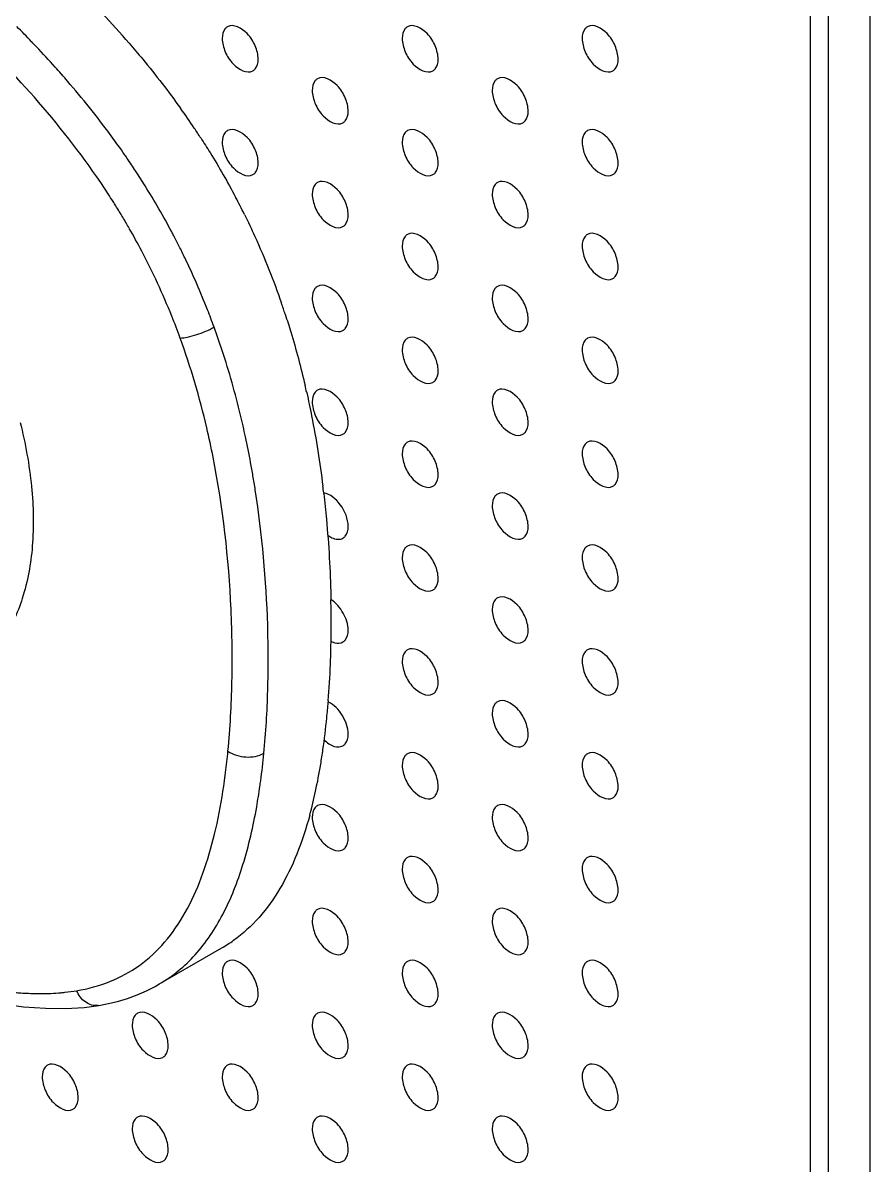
# Model space of a CAD drawing. Header units: millimetres. Extents: x 0 to 1189, y 0 to 841.
# Drawn here: x 318.02 to 351.3, y 295.23 to 340.13 of the extents above; entities that cross this region are included whole.
import ezdxf

# ---------------------------------------------------------------- set-up
doc = ezdxf.new("R2010")
doc.units = ezdxf.units.MM
doc.header["$LTSCALE"] = 65.395
doc.layers.get('0').update_dxf_attribs({"linetype": 'CONTINUOUS'})
doc.layers.add('AXIS', color=7, linetype='CONTINUOUS')
doc.layers.add('SURFACES', color=7, linetype='CONTINUOUS')

msp = doc.modelspace()

# ---------------------------------------------------------------- linework, layer by layer
at = {"color": 7, "linetype": 'Continuous'}
for p, q in [((348.964, 193.136), (348.964, 468.297)), ((329.832, 321.651), (329.833, 321.635)), ((329.834, 321.65), (329.836, 321.634)), ((330.115, 317.596), (330.116, 317.459)), ((330.117, 317.595), (330.12, 317.457)), ((330.016, 313.484), (330.012, 313.432)), ((330.016, 313.484), (330.012, 313.432)), ((323.357, 302.337), (325.832, 303.766)), ((319.695, 301.385), (320.429, 301.431)), ((320.429, 301.431), (321.001, 301.508)), ((321.001, 301.508), (321.001, 301.508))]:
    msp.add_line(p, q, dxfattribs=at)
at = {"color": 9, "linetype": 'Continuous'}
for p, q in [((318.367, 339.381), (318.356, 339.392)), ((318.368, 339.384), (318.358, 339.394)), ((319.556, 338.082), (319.522, 338.122)), ((319.558, 338.086), (319.523, 338.125)), ((323.358, 302.337), (323.376, 302.349))]:
    msp.add_line(p, q, dxfattribs=at)
at = {"color": 7, "linetype": 'Continuous'}
for points in [[(312.862, 302.709), (314.012, 302.333), (315.106, 302.019), (316.144, 301.768), (317.122, 301.581), (318.04, 301.457), (318.899, 301.392), (319.695, 301.385)], [(321.001, 301.508), (321.319, 301.569), (321.728, 301.667), (322.123, 301.785), (322.503, 301.923), (322.867, 302.081), (323.214, 302.256), (323.358, 302.337)]]:
    msp.add_lwpolyline(points, dxfattribs=at)
for centre, radius, start, end in [((291.655, 312.857), 40.416, 40.9329, 43.1513), ((298.35, 318.302), 31.781, 33.8365, 35.541), ((298.829, 318.625), 31.203, 32.9818, 33.8336), ((300.511, 319.621), 29.248, 26.3457, 27.8425), ((298.849, 318.991), 31.025, 18.1894, 19.054), ((295.13, 317.968), 34.884, 12.6335, 13.1309), ((287.89, 316.743), 42.23, 6.6733, 7.0418), ((285.415, 316.532), 44.714, 359.9064, 1.1857), ((287.017, 316.525), 43.112, 358.8652, 359.9114), ((289.652, 316.473), 40.477, 357.7927, 358.8657), ((293.131, 316.334), 36.995, 355.581, 357.7994), ((297.457, 316.017), 32.657, 354.365, 355.4595), ((300.534, 315.709), 29.565, 351.9362, 354.3741), ((304.528, 315.161), 25.534, 350.5872, 351.8974), ((307.612, 314.645), 22.407, 347.8459, 350.5982), ((311.45, 313.834), 18.484, 344.8128, 347.7998), ((322.959, 308.743), 5.746, 299.9993, 305.5036)]:
    msp.add_arc(centre, radius, start, end, dxfattribs=at)
at = {"color": 9, "linetype": 'Continuous'}
for centre, radius, start, end in [((286.484, 308.859), 44.139, 43.7712, 44.8502), ((287.686, 310.016), 42.472, 43.3934, 43.7466), ((289.155, 311.392), 40.459, 41.8648, 43.406), ((290.278, 312.402), 38.948, 41.3339, 41.8614), ((290.787, 312.85), 38.27, 41.0205, 41.255), ((295.878, 316.868), 31.782, 34.3638, 35.0857), ((296.156, 317.057), 31.445, 33.2763, 34.3646), ((296.915, 317.532), 29.156, 32.2926, 33.0014), ((297.155, 317.684), 28.871, 31.9009, 32.2921), ((297.491, 317.892), 28.477, 30.846, 31.9025), ((297.969, 318.178), 27.92, 29.807, 30.8454), ((298.034, 318.216), 27.844, 27.7013, 29.8057), ((297.737, 318.045), 29.58, 27.623, 27.9588), ((297.803, 318.079), 29.507, 26.7237, 27.6233), ((297.976, 318.166), 29.313, 25.7122, 26.724), ((296.57, 317.629), 30.818, 18.1899, 20.0087), ((291.129, 316.21), 36.445, 10.5017, 12.1157), ((289.811, 315.963), 37.786, 9.7018, 10.5063), ((288.822, 315.794), 38.789, 8.8657, 9.7016), ((294.368, 314.6), 31.857, 354.2356, 354.4212), ((298.326, 314.247), 29.297, 352.3248, 354.4605), ((300.372, 313.976), 27.233, 351.8505, 352.3138), ((302.893, 313.602), 24.684, 350.0082, 351.8811), ((320.895, 302.129), 0.629, 277.3279, 279.6597)]:
    msp.add_arc(centre, radius, start, end, dxfattribs=at)
for points, knots in [([(321.367, 333.412), (320.593, 334.604), (318.899, 336.834), (316.961, 338.847), (315.97, 339.793)], [0, 0, 0, 0, 0.509246, 1, 1, 1, 1]), ([(321.885, 335.136), (321.71, 335.385), (321.006, 336.358), (320.249, 337.292), (319.661, 337.968)], [0, 0, 0, 0, 0.253695, 1, 1, 1, 1]), ([(323.865, 331.913), (323.538, 332.529), (323.073, 333.335), (322.572, 334.117), (322.445, 334.311)], [0, 0, 0, 0, 0.750671, 1, 1, 1, 1]), ([(324.197, 327.742), (324.091, 328.031), (323.646, 329.195), (323.123, 330.329), (322.687, 331.159)], [0, 0, 0, 0, 0.247239, 1, 1, 1, 1]), ([(325.528, 328.173), (325.445, 328.401), (325.099, 329.318), (324.707, 330.218), (324.387, 330.883)], [0, 0, 0, 0, 0.247075, 1, 1, 1, 1]), ([(324.197, 327.742), (324.291, 327.745), (324.511, 327.78), (324.963, 327.905), (325.313, 328.049), (325.528, 328.173)], [0, 0, 0, 0, 0.200193, 0.471552, 1, 1, 1, 1]), ([(325.49, 323.059), (325.414, 323.447), (325.073, 325.031), (324.616, 326.591), (324.197, 327.742)], [0, 0, 0, 0, 0.243958, 1, 1, 1, 1]), ([(326.762, 323.86), (326.701, 324.144), (326.441, 325.286), (326.123, 326.414), (325.848, 327.249)], [0, 0, 0, 0, 0.248759, 1, 1, 1, 1]), ([(317.907, 324.429), (318.116, 323.6), (318.413, 321.986), (318.466, 319.642), (318.099, 317.563), (317.546, 316.347), (317.203, 315.832)], [0, 0, 0, 0, 0.289689, 0.554182, 0.790349, 1, 1, 1, 1]), ([(326.075, 311.503), (326.163, 312.409), (326.264, 314.267), (326.211, 318.135), (325.881, 321.088), (325.49, 323.059)], [0, 0, 0, 0, 0.235393, 0.480481, 1, 1, 1, 1]), ([(327.486, 311.419), (327.566, 312.238), (327.664, 313.918), (327.656, 317.379), (327.422, 320.015), (327.148, 321.772)], [0, 0, 0, 0, 0.237858, 0.485932, 1, 1, 1, 1]), ([(320.127, 302.086), (320.572, 302.161), (321.443, 302.393), (322.634, 303.04), (323.641, 303.977), (324.445, 305.16), (325.065, 306.535), (325.697, 308.613), (325.951, 310.269), (326.065, 311.4)], [0, 0, 0, 0, 0.113375, 0.224341, 0.337086, 0.455424, 0.58121, 0.714513, 1, 1, 1, 1]), ([(326.075, 311.503), (326.277, 311.361), (326.768, 311.219), (327.277, 311.299), (327.485, 311.419)], [0, 0, 0, 0, 0.506803, 1, 1, 1, 1]), ([(323.376, 302.349), (323.638, 302.501), (324.139, 302.849), (325.042, 303.715), (325.964, 305.107), (326.736, 307.097), (327.067, 308.55), (327.203, 309.319)], [0, 0, 0, 0, 0.110744, 0.222283, 0.456208, 0.714349, 1, 1, 1, 1]), ([(317.667, 302.02), (317.734, 302.014), (317.999, 301.993), (318.265, 301.979), (318.463, 301.975)], [0, 0, 0, 0, 0.252421, 1, 1, 1, 1]), ([(318.463, 301.975), (318.552, 301.973), (318.902, 301.969), (319.251, 301.984), (319.511, 302.007)], [0, 0, 0, 0, 0.253495, 1, 1, 1, 1]), ([(319.511, 302.007), (319.563, 302.012), (319.769, 302.032), (319.974, 302.06), (320.127, 302.086)], [0, 0, 0, 0, 0.25197, 1, 1, 1, 1]), ([(320.976, 301.505), (320.891, 301.494), (320.71, 301.508), (320.377, 301.672), (320.2, 301.913), (320.127, 302.086)], [0, 0, 0, 0, 0.232936, 0.48422, 1, 1, 1, 1])]:
    msp.add_open_spline(points, degree=3, knots=knots, dxfattribs=at)
at = {"color": 7, "linetype": 'Continuous'}
for points, knots in [([(322.188, 339.336), (322.369, 339.127), (323.072, 338.297), (323.739, 337.436), (324.21, 336.776)], [0, 0, 0, 0, 0.254601, 1, 1, 1, 1]), ([(325.004, 335.611), (325.128, 335.42), (325.61, 334.659), (326.058, 333.876), (326.373, 333.281)], [0, 0, 0, 0, 0.253075, 1, 1, 1, 1]), ([(326.721, 332.601), (326.862, 332.316), (327.401, 331.179), (327.867, 330.008), (328.174, 329.12)], [0, 0, 0, 0, 0.252828, 1, 1, 1, 1]), ([(328.323, 328.676), (328.399, 328.446), (328.689, 327.527), (328.938, 326.595), (329.102, 325.892)], [0, 0, 0, 0, 0.251191, 1, 1, 1, 1]), ([(329.169, 325.597), (329.237, 325.292), (329.493, 324.074), (329.687, 322.844), (329.801, 321.92)], [0, 0, 0, 0, 0.2514, 1, 1, 1, 1]), ([(329.836, 321.634), (329.875, 321.295), (330.015, 319.953), (330.093, 318.603), (330.117, 317.595)], [0, 0, 0, 0, 0.25276, 1, 1, 1, 1]), ([(329.289, 308.991), (329.146, 308.469), (328.823, 307.476), (328.169, 306.11), (327.344, 304.948), (326.661, 304.325), (326.296, 304.065)], [0, 0, 0, 0, 0.276397, 0.53226, 0.771076, 1, 1, 1, 1])]:
    msp.add_open_spline(points, degree=3, knots=knots, dxfattribs=at)
at = {"layer": 'AXIS', "color": 7, "linetype": 'Continuous'}
for points, knots in [([(326.054, 339.979), (326.022, 339.96), (325.887, 339.847), (325.848, 339.656), (325.848, 339.522)], [0, 0, 0, 0, 0.220867, 1, 1, 1, 1]), ([(327.262, 338.706), (327.262, 338.884), (327.156, 339.259), (326.843, 339.785), (326.29, 340.116), (326.054, 339.979)], [0, 0, 0, 0, 0.277753, 0.577543, 1, 1, 1, 1]), ([(333.126, 339.979), (333.093, 339.96), (332.958, 339.847), (332.919, 339.656), (332.919, 339.522)], [0, 0, 0, 0, 0.220867, 1, 1, 1, 1]), ([(334.333, 338.706), (334.333, 338.884), (334.227, 339.259), (333.914, 339.786), (333.361, 340.116), (333.126, 339.979)], [0, 0, 0, 0, 0.277753, 0.577543, 1, 1, 1, 1]), ([(340.197, 339.98), (340.164, 339.96), (340.029, 339.847), (339.99, 339.656), (339.99, 339.522)], [0, 0, 0, 0, 0.220867, 1, 1, 1, 1]), ([(341.404, 338.706), (341.404, 338.884), (341.298, 339.259), (340.986, 339.786), (340.432, 340.116), (340.197, 339.98)], [0, 0, 0, 0, 0.277753, 0.577543, 1, 1, 1, 1]), ([(325.848, 339.522), (325.848, 339.343), (325.954, 338.969), (326.267, 338.442), (326.821, 338.112), (327.056, 338.248)], [0, 0, 0, 0, 0.277753, 0.577543, 1, 1, 1, 1]), ([(332.919, 339.522), (332.919, 339.343), (333.025, 338.969), (333.338, 338.442), (333.892, 338.112), (334.127, 338.248)], [0, 0, 0, 0, 0.277753, 0.577543, 1, 1, 1, 1]), ([(339.99, 339.522), (339.99, 339.343), (340.096, 338.969), (340.409, 338.442), (340.963, 338.112), (341.198, 338.248)], [0, 0, 0, 0, 0.277753, 0.577543, 1, 1, 1, 1]), ([(327.056, 338.248), (327.089, 338.267), (327.223, 338.381), (327.262, 338.571), (327.262, 338.706)], [0, 0, 0, 0, 0.220867, 1, 1, 1, 1]), ([(334.127, 338.248), (334.16, 338.267), (334.294, 338.381), (334.333, 338.572), (334.333, 338.706)], [0, 0, 0, 0, 0.220867, 1, 1, 1, 1]), ([(341.198, 338.248), (341.231, 338.267), (341.365, 338.381), (341.404, 338.572), (341.404, 338.706)], [0, 0, 0, 0, 0.220867, 1, 1, 1, 1]), ([(329.59, 337.938), (329.557, 337.919), (329.423, 337.806), (329.384, 337.615), (329.384, 337.481)], [0, 0, 0, 0, 0.220867, 1, 1, 1, 1]), ([(330.798, 336.664), (330.798, 336.843), (330.692, 337.218), (330.379, 337.744), (329.825, 338.075), (329.59, 337.938)], [0, 0, 0, 0, 0.277753, 0.577543, 1, 1, 1, 1]), ([(336.661, 337.938), (336.628, 337.919), (336.494, 337.806), (336.455, 337.615), (336.455, 337.481)], [0, 0, 0, 0, 0.220867, 1, 1, 1, 1]), ([(337.869, 336.664), (337.869, 336.843), (337.763, 337.218), (337.45, 337.744), (336.896, 338.075), (336.661, 337.938)], [0, 0, 0, 0, 0.277753, 0.577543, 1, 1, 1, 1]), ([(329.384, 337.481), (329.384, 337.302), (329.49, 336.927), (329.802, 336.401), (330.356, 336.07), (330.591, 336.207)], [0, 0, 0, 0, 0.277753, 0.577543, 1, 1, 1, 1]), ([(336.455, 337.481), (336.455, 337.302), (336.561, 336.927), (336.874, 336.401), (337.427, 336.07), (337.662, 336.207)], [0, 0, 0, 0, 0.277753, 0.577543, 1, 1, 1, 1]), ([(330.591, 336.207), (330.624, 336.226), (330.759, 336.34), (330.798, 336.53), (330.798, 336.664)], [0, 0, 0, 0, 0.220867, 1, 1, 1, 1]), ([(337.662, 336.207), (337.695, 336.226), (337.83, 336.34), (337.869, 336.53), (337.869, 336.664)], [0, 0, 0, 0, 0.220867, 1, 1, 1, 1]), ([(327.262, 334.623), (327.262, 334.802), (327.156, 335.177), (326.843, 335.703), (326.29, 336.034), (326.054, 335.897)], [0, 0, 0, 0, 0.277753, 0.577543, 1, 1, 1, 1]), ([(334.333, 334.623), (334.333, 334.802), (334.227, 335.177), (333.914, 335.703), (333.361, 336.034), (333.126, 335.897)], [0, 0, 0, 0, 0.277753, 0.577543, 1, 1, 1, 1]), ([(341.404, 334.623), (341.404, 334.802), (341.298, 335.177), (340.986, 335.703), (340.432, 336.034), (340.197, 335.897)], [0, 0, 0, 0, 0.277753, 0.577543, 1, 1, 1, 1]), ([(326.054, 335.897), (326.022, 335.878), (325.887, 335.764), (325.848, 335.574), (325.848, 335.44)], [0, 0, 0, 0, 0.220867, 1, 1, 1, 1]), ([(333.126, 335.897), (333.093, 335.878), (332.958, 335.764), (332.919, 335.574), (332.919, 335.44)], [0, 0, 0, 0, 0.220867, 1, 1, 1, 1]), ([(340.197, 335.897), (340.164, 335.878), (340.029, 335.764), (339.99, 335.574), (339.99, 335.44)], [0, 0, 0, 0, 0.220867, 1, 1, 1, 1]), ([(325.848, 335.44), (325.848, 335.261), (325.954, 334.886), (326.267, 334.36), (326.821, 334.029), (327.056, 334.166)], [0, 0, 0, 0, 0.277753, 0.577543, 1, 1, 1, 1]), ([(332.919, 335.44), (332.919, 335.261), (333.025, 334.886), (333.338, 334.36), (333.892, 334.029), (334.127, 334.166)], [0, 0, 0, 0, 0.277753, 0.577543, 1, 1, 1, 1]), ([(339.99, 335.44), (339.99, 335.261), (340.096, 334.886), (340.409, 334.36), (340.963, 334.029), (341.198, 334.166)], [0, 0, 0, 0, 0.277753, 0.577543, 1, 1, 1, 1]), ([(327.056, 334.166), (327.089, 334.185), (327.223, 334.298), (327.262, 334.489), (327.262, 334.623)], [0, 0, 0, 0, 0.220867, 1, 1, 1, 1]), ([(334.127, 334.166), (334.16, 334.185), (334.294, 334.298), (334.333, 334.489), (334.333, 334.623)], [0, 0, 0, 0, 0.220867, 1, 1, 1, 1]), ([(341.198, 334.166), (341.231, 334.185), (341.365, 334.298), (341.404, 334.489), (341.404, 334.623)], [0, 0, 0, 0, 0.220867, 1, 1, 1, 1]), ([(329.59, 333.856), (329.557, 333.837), (329.423, 333.723), (329.384, 333.532), (329.384, 333.398)], [0, 0, 0, 0, 0.220867, 1, 1, 1, 1]), ([(330.798, 332.582), (330.798, 332.761), (330.692, 333.135), (330.379, 333.662), (329.825, 333.992), (329.59, 333.856)], [0, 0, 0, 0, 0.277753, 0.577543, 1, 1, 1, 1]), ([(336.661, 333.856), (336.628, 333.837), (336.494, 333.723), (336.455, 333.532), (336.455, 333.398)], [0, 0, 0, 0, 0.220867, 1, 1, 1, 1]), ([(337.869, 332.582), (337.869, 332.761), (337.763, 333.135), (337.45, 333.662), (336.896, 333.992), (336.661, 333.856)], [0, 0, 0, 0, 0.277753, 0.577543, 1, 1, 1, 1]), ([(329.384, 333.398), (329.384, 333.22), (329.49, 332.845), (329.802, 332.318), (330.356, 331.988), (330.591, 332.124)], [0, 0, 0, 0, 0.277753, 0.577543, 1, 1, 1, 1]), ([(336.455, 333.398), (336.455, 333.22), (336.561, 332.845), (336.874, 332.318), (337.427, 331.988), (337.662, 332.125)], [0, 0, 0, 0, 0.277753, 0.577543, 1, 1, 1, 1]), ([(330.591, 332.124), (330.624, 332.144), (330.759, 332.257), (330.798, 332.448), (330.798, 332.582)], [0, 0, 0, 0, 0.220867, 1, 1, 1, 1]), ([(337.662, 332.125), (337.695, 332.144), (337.83, 332.257), (337.869, 332.448), (337.869, 332.582)], [0, 0, 0, 0, 0.220867, 1, 1, 1, 1]), ([(334.333, 330.541), (334.333, 330.719), (334.227, 331.094), (333.914, 331.621), (333.361, 331.951), (333.126, 331.814)], [0, 0, 0, 0, 0.277753, 0.577543, 1, 1, 1, 1]), ([(341.404, 330.541), (341.404, 330.719), (341.298, 331.094), (340.986, 331.621), (340.432, 331.951), (340.197, 331.815)], [0, 0, 0, 0, 0.277753, 0.577543, 1, 1, 1, 1]), ([(333.126, 331.814), (333.093, 331.795), (332.958, 331.682), (332.919, 331.491), (332.919, 331.357)], [0, 0, 0, 0, 0.220867, 1, 1, 1, 1]), ([(340.197, 331.815), (340.164, 331.795), (340.029, 331.682), (339.99, 331.491), (339.99, 331.357)], [0, 0, 0, 0, 0.220867, 1, 1, 1, 1]), ([(332.919, 331.357), (332.919, 331.178), (333.025, 330.804), (333.338, 330.277), (333.892, 329.947), (334.127, 330.083)], [0, 0, 0, 0, 0.277753, 0.577543, 1, 1, 1, 1]), ([(339.99, 331.357), (339.99, 331.178), (340.096, 330.804), (340.409, 330.277), (340.963, 329.947), (341.198, 330.083)], [0, 0, 0, 0, 0.277753, 0.577543, 1, 1, 1, 1]), ([(334.127, 330.083), (334.16, 330.102), (334.294, 330.216), (334.333, 330.407), (334.333, 330.541)], [0, 0, 0, 0, 0.220867, 1, 1, 1, 1]), ([(341.198, 330.083), (341.231, 330.102), (341.365, 330.216), (341.404, 330.407), (341.404, 330.541)], [0, 0, 0, 0, 0.220867, 1, 1, 1, 1]), ([(329.59, 329.773), (329.557, 329.754), (329.423, 329.641), (329.384, 329.45), (329.384, 329.316)], [0, 0, 0, 0, 0.220867, 1, 1, 1, 1]), ([(330.798, 328.499), (330.798, 328.678), (330.692, 329.053), (330.379, 329.579), (329.825, 329.91), (329.59, 329.773)], [0, 0, 0, 0, 0.277753, 0.577543, 1, 1, 1, 1]), ([(336.661, 329.773), (336.628, 329.754), (336.494, 329.641), (336.455, 329.45), (336.455, 329.316)], [0, 0, 0, 0, 0.220867, 1, 1, 1, 1]), ([(337.869, 328.499), (337.869, 328.678), (337.763, 329.053), (337.45, 329.579), (336.896, 329.91), (336.661, 329.773)], [0, 0, 0, 0, 0.277753, 0.577543, 1, 1, 1, 1]), ([(329.384, 329.316), (329.384, 329.137), (329.49, 328.762), (329.802, 328.236), (330.356, 327.905), (330.591, 328.042)], [0, 0, 0, 0, 0.277753, 0.577543, 1, 1, 1, 1]), ([(336.455, 329.316), (336.455, 329.137), (336.561, 328.762), (336.874, 328.236), (337.427, 327.905), (337.662, 328.042)], [0, 0, 0, 0, 0.277753, 0.577543, 1, 1, 1, 1]), ([(330.591, 328.042), (330.624, 328.061), (330.759, 328.175), (330.798, 328.365), (330.798, 328.499)], [0, 0, 0, 0, 0.220867, 1, 1, 1, 1]), ([(337.662, 328.042), (337.695, 328.061), (337.83, 328.175), (337.869, 328.365), (337.869, 328.499)], [0, 0, 0, 0, 0.220867, 1, 1, 1, 1]), ([(334.333, 326.458), (334.333, 326.637), (334.227, 327.012), (333.914, 327.538), (333.361, 327.869), (333.126, 327.732)], [0, 0, 0, 0, 0.277753, 0.577543, 1, 1, 1, 1]), ([(341.404, 326.458), (341.404, 326.637), (341.298, 327.012), (340.986, 327.538), (340.432, 327.869), (340.197, 327.732)], [0, 0, 0, 0, 0.277753, 0.577543, 1, 1, 1, 1]), ([(333.126, 327.732), (333.093, 327.713), (332.958, 327.599), (332.919, 327.409), (332.919, 327.275)], [0, 0, 0, 0, 0.220867, 1, 1, 1, 1]), ([(340.197, 327.732), (340.164, 327.713), (340.029, 327.599), (339.99, 327.409), (339.99, 327.275)], [0, 0, 0, 0, 0.220867, 1, 1, 1, 1]), ([(332.919, 327.275), (332.919, 327.096), (333.025, 326.721), (333.338, 326.195), (333.892, 325.864), (334.127, 326.001)], [0, 0, 0, 0, 0.277753, 0.577543, 1, 1, 1, 1]), ([(339.99, 327.275), (339.99, 327.096), (340.096, 326.721), (340.409, 326.195), (340.963, 325.864), (341.198, 326.001)], [0, 0, 0, 0, 0.277753, 0.577543, 1, 1, 1, 1]), ([(334.127, 326.001), (334.16, 326.02), (334.294, 326.133), (334.333, 326.324), (334.333, 326.458)], [0, 0, 0, 0, 0.220867, 1, 1, 1, 1]), ([(341.198, 326.001), (341.231, 326.02), (341.365, 326.133), (341.404, 326.324), (341.404, 326.458)], [0, 0, 0, 0, 0.220867, 1, 1, 1, 1]), ([(329.59, 325.691), (329.557, 325.672), (329.423, 325.558), (329.384, 325.367), (329.384, 325.233)], [0, 0, 0, 0, 0.220867, 1, 1, 1, 1]), ([(330.798, 324.417), (330.798, 324.596), (330.692, 324.97), (330.379, 325.497), (329.825, 325.827), (329.59, 325.691)], [0, 0, 0, 0, 0.277753, 0.577543, 1, 1, 1, 1]), ([(336.661, 325.691), (336.628, 325.672), (336.494, 325.558), (336.455, 325.367), (336.455, 325.233)], [0, 0, 0, 0, 0.220867, 1, 1, 1, 1]), ([(337.869, 324.417), (337.869, 324.596), (337.763, 324.97), (337.45, 325.497), (336.896, 325.827), (336.661, 325.691)], [0, 0, 0, 0, 0.277753, 0.577543, 1, 1, 1, 1]), ([(329.384, 325.233), (329.384, 325.055), (329.49, 324.68), (329.802, 324.153), (330.356, 323.823), (330.591, 323.959)], [0, 0, 0, 0, 0.277753, 0.577543, 1, 1, 1, 1]), ([(336.455, 325.233), (336.455, 325.055), (336.561, 324.68), (336.874, 324.153), (337.427, 323.823), (337.662, 323.96)], [0, 0, 0, 0, 0.277753, 0.577543, 1, 1, 1, 1]), ([(330.591, 323.959), (330.624, 323.979), (330.759, 324.092), (330.798, 324.283), (330.798, 324.417)], [0, 0, 0, 0, 0.220867, 1, 1, 1, 1]), ([(337.662, 323.96), (337.695, 323.979), (337.83, 324.092), (337.869, 324.283), (337.869, 324.417)], [0, 0, 0, 0, 0.220867, 1, 1, 1, 1]), ([(334.333, 322.376), (334.333, 322.554), (334.227, 322.929), (333.914, 323.456), (333.361, 323.786), (333.126, 323.649)], [0, 0, 0, 0, 0.277753, 0.577543, 1, 1, 1, 1]), ([(341.404, 322.376), (341.404, 322.554), (341.298, 322.929), (340.986, 323.456), (340.432, 323.786), (340.197, 323.65)], [0, 0, 0, 0, 0.277753, 0.577543, 1, 1, 1, 1]), ([(333.126, 323.649), (333.093, 323.63), (332.958, 323.517), (332.919, 323.326), (332.919, 323.192)], [0, 0, 0, 0, 0.220867, 1, 1, 1, 1]), ([(340.197, 323.65), (340.164, 323.63), (340.029, 323.517), (339.99, 323.326), (339.99, 323.192)], [0, 0, 0, 0, 0.220867, 1, 1, 1, 1]), ([(332.919, 323.192), (332.919, 323.013), (333.025, 322.639), (333.338, 322.112), (333.892, 321.782), (334.127, 321.918)], [0, 0, 0, 0, 0.277753, 0.577543, 1, 1, 1, 1]), ([(339.99, 323.192), (339.99, 323.013), (340.096, 322.639), (340.409, 322.112), (340.963, 321.782), (341.198, 321.918)], [0, 0, 0, 0, 0.277753, 0.577543, 1, 1, 1, 1]), ([(334.127, 321.918), (334.16, 321.937), (334.294, 322.051), (334.333, 322.242), (334.333, 322.376)], [0, 0, 0, 0, 0.220867, 1, 1, 1, 1]), ([(341.198, 321.918), (341.231, 321.937), (341.365, 322.051), (341.404, 322.242), (341.404, 322.376)], [0, 0, 0, 0, 0.220867, 1, 1, 1, 1]), ([(330.798, 320.334), (330.798, 320.637), (330.572, 321.188), (330.098, 321.62), (329.831, 321.652)], [0, 0, 0, 0, 0.530167, 1, 1, 1, 1]), ([(336.661, 321.608), (336.628, 321.589), (336.494, 321.476), (336.455, 321.285), (336.455, 321.151)], [0, 0, 0, 0, 0.220867, 1, 1, 1, 1]), ([(337.869, 320.334), (337.869, 320.513), (337.763, 320.888), (337.45, 321.414), (336.896, 321.745), (336.661, 321.608)], [0, 0, 0, 0, 0.277753, 0.577543, 1, 1, 1, 1]), ([(336.455, 321.151), (336.455, 320.972), (336.561, 320.597), (336.874, 320.071), (337.427, 319.74), (337.662, 319.877)], [0, 0, 0, 0, 0.277753, 0.577543, 1, 1, 1, 1]), ([(330.591, 319.877), (330.624, 319.896), (330.759, 320.01), (330.798, 320.2), (330.798, 320.334)], [0, 0, 0, 0, 0.220867, 1, 1, 1, 1]), ([(337.662, 319.877), (337.695, 319.896), (337.83, 320.01), (337.869, 320.2), (337.869, 320.334)], [0, 0, 0, 0, 0.220867, 1, 1, 1, 1]), ([(329.993, 319.991), (330.044, 319.953), (330.216, 319.842), (330.466, 319.804), (330.591, 319.877)], [0, 0, 0, 0, 0.304523, 1, 1, 1, 1]), ([(333.126, 319.567), (333.093, 319.548), (332.958, 319.434), (332.919, 319.244), (332.919, 319.11)], [0, 0, 0, 0, 0.220867, 1, 1, 1, 1]), ([(334.333, 318.293), (334.333, 318.472), (334.227, 318.847), (333.914, 319.373), (333.361, 319.704), (333.126, 319.567)], [0, 0, 0, 0, 0.277753, 0.577543, 1, 1, 1, 1]), ([(340.197, 319.567), (340.164, 319.548), (340.029, 319.434), (339.99, 319.244), (339.99, 319.11)], [0, 0, 0, 0, 0.220867, 1, 1, 1, 1]), ([(341.404, 318.293), (341.404, 318.472), (341.298, 318.847), (340.986, 319.373), (340.432, 319.704), (340.197, 319.567)], [0, 0, 0, 0, 0.277753, 0.577543, 1, 1, 1, 1]), ([(332.919, 319.11), (332.919, 318.931), (333.025, 318.556), (333.338, 318.03), (333.892, 317.699), (334.127, 317.836)], [0, 0, 0, 0, 0.277753, 0.577543, 1, 1, 1, 1]), ([(339.99, 319.11), (339.99, 318.931), (340.096, 318.556), (340.409, 318.03), (340.963, 317.699), (341.198, 317.836)], [0, 0, 0, 0, 0.277753, 0.577543, 1, 1, 1, 1]), ([(334.127, 317.836), (334.16, 317.855), (334.294, 317.968), (334.333, 318.159), (334.333, 318.293)], [0, 0, 0, 0, 0.220867, 1, 1, 1, 1]), ([(341.198, 317.836), (341.231, 317.855), (341.365, 317.968), (341.404, 318.159), (341.404, 318.293)], [0, 0, 0, 0, 0.220867, 1, 1, 1, 1]), ([(336.661, 317.526), (336.628, 317.507), (336.494, 317.393), (336.455, 317.202), (336.455, 317.068)], [0, 0, 0, 0, 0.220867, 1, 1, 1, 1]), ([(337.869, 316.252), (337.869, 316.431), (337.763, 316.805), (337.45, 317.332), (336.896, 317.662), (336.661, 317.526)], [0, 0, 0, 0, 0.277753, 0.577543, 1, 1, 1, 1]), ([(330.798, 316.252), (330.798, 316.488), (330.639, 316.958), (330.319, 317.336), (330.116, 317.461)], [0, 0, 0, 0, 0.497758, 1, 1, 1, 1]), ([(336.455, 317.068), (336.455, 316.89), (336.561, 316.515), (336.874, 315.988), (337.427, 315.658), (337.662, 315.795)], [0, 0, 0, 0, 0.277753, 0.577543, 1, 1, 1, 1]), ([(330.591, 315.794), (330.624, 315.814), (330.759, 315.927), (330.798, 316.118), (330.798, 316.252)], [0, 0, 0, 0, 0.220867, 1, 1, 1, 1]), ([(337.662, 315.795), (337.695, 315.814), (337.83, 315.927), (337.869, 316.118), (337.869, 316.252)], [0, 0, 0, 0, 0.220867, 1, 1, 1, 1]), ([(330.144, 315.815), (330.184, 315.796), (330.324, 315.738), (330.498, 315.74), (330.591, 315.794)], [0, 0, 0, 0, 0.290299, 1, 1, 1, 1]), ([(333.126, 315.484), (333.093, 315.465), (332.958, 315.352), (332.919, 315.161), (332.919, 315.027)], [0, 0, 0, 0, 0.220867, 1, 1, 1, 1]), ([(334.333, 314.211), (334.333, 314.389), (334.227, 314.764), (333.914, 315.291), (333.361, 315.621), (333.126, 315.484)], [0, 0, 0, 0, 0.277753, 0.577543, 1, 1, 1, 1]), ([(340.197, 315.485), (340.164, 315.465), (340.029, 315.352), (339.99, 315.161), (339.99, 315.027)], [0, 0, 0, 0, 0.220867, 1, 1, 1, 1]), ([(341.404, 314.211), (341.404, 314.389), (341.298, 314.764), (340.986, 315.291), (340.432, 315.621), (340.197, 315.485)], [0, 0, 0, 0, 0.277753, 0.577543, 1, 1, 1, 1]), ([(332.919, 315.027), (332.919, 314.848), (333.025, 314.474), (333.338, 313.947), (333.892, 313.617), (334.127, 313.753)], [0, 0, 0, 0, 0.277753, 0.577543, 1, 1, 1, 1]), ([(339.99, 315.027), (339.99, 314.848), (340.096, 314.474), (340.409, 313.947), (340.963, 313.617), (341.198, 313.753)], [0, 0, 0, 0, 0.277753, 0.577543, 1, 1, 1, 1]), ([(334.127, 313.753), (334.16, 313.772), (334.294, 313.886), (334.333, 314.077), (334.333, 314.211)], [0, 0, 0, 0, 0.220867, 1, 1, 1, 1]), ([(341.198, 313.753), (341.231, 313.772), (341.365, 313.886), (341.404, 314.077), (341.404, 314.211)], [0, 0, 0, 0, 0.220867, 1, 1, 1, 1]), ([(337.869, 312.169), (337.869, 312.348), (337.763, 312.723), (337.45, 313.249), (336.896, 313.58), (336.661, 313.443)], [0, 0, 0, 0, 0.277753, 0.577543, 1, 1, 1, 1]), ([(330.798, 312.169), (330.798, 312.43), (330.613, 312.934), (330.242, 313.331), (330.012, 313.435)], [0, 0, 0, 0, 0.50787, 1, 1, 1, 1]), ([(336.661, 313.443), (336.628, 313.424), (336.494, 313.311), (336.455, 313.12), (336.455, 312.986)], [0, 0, 0, 0, 0.220867, 1, 1, 1, 1]), ([(336.455, 312.986), (336.455, 312.807), (336.561, 312.432), (336.874, 311.906), (337.427, 311.575), (337.662, 311.712)], [0, 0, 0, 0, 0.277753, 0.577543, 1, 1, 1, 1]), ([(330.591, 311.712), (330.624, 311.731), (330.759, 311.845), (330.798, 312.035), (330.798, 312.169)], [0, 0, 0, 0, 0.220867, 1, 1, 1, 1]), ([(337.662, 311.712), (337.695, 311.731), (337.83, 311.845), (337.869, 312.035), (337.869, 312.169)], [0, 0, 0, 0, 0.220867, 1, 1, 1, 1]), ([(329.857, 311.942), (329.967, 311.834), (330.187, 311.662), (330.492, 311.654), (330.591, 311.712)], [0, 0, 0, 0, 0.575221, 1, 1, 1, 1]), ([(333.126, 311.402), (333.093, 311.383), (332.958, 311.269), (332.919, 311.079), (332.919, 310.945)], [0, 0, 0, 0, 0.220867, 1, 1, 1, 1]), ([(334.333, 310.128), (334.333, 310.307), (334.227, 310.682), (333.914, 311.208), (333.361, 311.539), (333.126, 311.402)], [0, 0, 0, 0, 0.277753, 0.577543, 1, 1, 1, 1]), ([(340.197, 311.402), (340.164, 311.383), (340.029, 311.269), (339.99, 311.079), (339.99, 310.945)], [0, 0, 0, 0, 0.220867, 1, 1, 1, 1]), ([(341.404, 310.128), (341.404, 310.307), (341.298, 310.682), (340.986, 311.208), (340.432, 311.539), (340.197, 311.402)], [0, 0, 0, 0, 0.277753, 0.577543, 1, 1, 1, 1]), ([(332.919, 310.945), (332.919, 310.766), (333.025, 310.391), (333.338, 309.865), (333.892, 309.534), (334.127, 309.671)], [0, 0, 0, 0, 0.277753, 0.577543, 1, 1, 1, 1]), ([(339.99, 310.945), (339.99, 310.766), (340.096, 310.391), (340.409, 309.865), (340.963, 309.534), (341.198, 309.671)], [0, 0, 0, 0, 0.277753, 0.577543, 1, 1, 1, 1]), ([(334.127, 309.671), (334.16, 309.69), (334.294, 309.803), (334.333, 309.994), (334.333, 310.128)], [0, 0, 0, 0, 0.220867, 1, 1, 1, 1]), ([(341.198, 309.671), (341.231, 309.69), (341.365, 309.803), (341.404, 309.994), (341.404, 310.128)], [0, 0, 0, 0, 0.220867, 1, 1, 1, 1]), ([(330.798, 308.087), (330.798, 308.266), (330.692, 308.64), (330.379, 309.167), (329.825, 309.497), (329.59, 309.361)], [0, 0, 0, 0, 0.277753, 0.577543, 1, 1, 1, 1]), ([(337.869, 308.087), (337.869, 308.266), (337.763, 308.64), (337.45, 309.167), (336.896, 309.497), (336.661, 309.361)], [0, 0, 0, 0, 0.277753, 0.577543, 1, 1, 1, 1]), ([(329.59, 309.361), (329.557, 309.342), (329.423, 309.228), (329.384, 309.037), (329.384, 308.903)], [0, 0, 0, 0, 0.220867, 1, 1, 1, 1]), ([(336.661, 309.361), (336.628, 309.342), (336.494, 309.228), (336.455, 309.037), (336.455, 308.903)], [0, 0, 0, 0, 0.220867, 1, 1, 1, 1]), ([(329.384, 308.903), (329.384, 308.725), (329.49, 308.35), (329.802, 307.823), (330.356, 307.493), (330.591, 307.629)], [0, 0, 0, 0, 0.277753, 0.577543, 1, 1, 1, 1]), ([(336.455, 308.903), (336.455, 308.725), (336.561, 308.35), (336.874, 307.823), (337.427, 307.493), (337.662, 307.63)], [0, 0, 0, 0, 0.277753, 0.577543, 1, 1, 1, 1]), ([(330.591, 307.629), (330.624, 307.649), (330.759, 307.762), (330.798, 307.953), (330.798, 308.087)], [0, 0, 0, 0, 0.220867, 1, 1, 1, 1]), ([(337.662, 307.63), (337.695, 307.649), (337.83, 307.762), (337.869, 307.953), (337.869, 308.087)], [0, 0, 0, 0, 0.220867, 1, 1, 1, 1]), ([(333.126, 307.319), (333.093, 307.3), (332.958, 307.187), (332.919, 306.996), (332.919, 306.862)], [0, 0, 0, 0, 0.220867, 1, 1, 1, 1]), ([(334.333, 306.046), (334.333, 306.224), (334.227, 306.599), (333.914, 307.126), (333.361, 307.456), (333.126, 307.319)], [0, 0, 0, 0, 0.277753, 0.577543, 1, 1, 1, 1]), ([(340.197, 307.32), (340.164, 307.3), (340.029, 307.187), (339.99, 306.996), (339.99, 306.862)], [0, 0, 0, 0, 0.220867, 1, 1, 1, 1]), ([(341.404, 306.046), (341.404, 306.224), (341.298, 306.599), (340.986, 307.126), (340.432, 307.456), (340.197, 307.32)], [0, 0, 0, 0, 0.277753, 0.577543, 1, 1, 1, 1]), ([(332.919, 306.862), (332.919, 306.683), (333.025, 306.309), (333.338, 305.782), (333.892, 305.452), (334.127, 305.588)], [0, 0, 0, 0, 0.277753, 0.577543, 1, 1, 1, 1]), ([(339.99, 306.862), (339.99, 306.683), (340.096, 306.309), (340.409, 305.782), (340.963, 305.452), (341.198, 305.588)], [0, 0, 0, 0, 0.277753, 0.577543, 1, 1, 1, 1]), ([(334.127, 305.588), (334.16, 305.607), (334.294, 305.721), (334.333, 305.912), (334.333, 306.046)], [0, 0, 0, 0, 0.220867, 1, 1, 1, 1]), ([(341.198, 305.588), (341.231, 305.607), (341.365, 305.721), (341.404, 305.912), (341.404, 306.046)], [0, 0, 0, 0, 0.220867, 1, 1, 1, 1]), ([(330.798, 304.004), (330.798, 304.183), (330.692, 304.558), (330.379, 305.084), (329.825, 305.415), (329.59, 305.278)], [0, 0, 0, 0, 0.277753, 0.577543, 1, 1, 1, 1]), ([(337.869, 304.004), (337.869, 304.183), (337.763, 304.558), (337.45, 305.084), (336.896, 305.415), (336.661, 305.278)], [0, 0, 0, 0, 0.277753, 0.577543, 1, 1, 1, 1]), ([(329.59, 305.278), (329.557, 305.259), (329.423, 305.146), (329.384, 304.955), (329.384, 304.821)], [0, 0, 0, 0, 0.220867, 1, 1, 1, 1]), ([(336.661, 305.278), (336.628, 305.259), (336.494, 305.146), (336.455, 304.955), (336.455, 304.821)], [0, 0, 0, 0, 0.220867, 1, 1, 1, 1]), ([(329.384, 304.821), (329.384, 304.642), (329.49, 304.267), (329.802, 303.741), (330.356, 303.41), (330.591, 303.547)], [0, 0, 0, 0, 0.277753, 0.577543, 1, 1, 1, 1]), ([(336.455, 304.821), (336.455, 304.642), (336.561, 304.267), (336.874, 303.741), (337.427, 303.41), (337.662, 303.547)], [0, 0, 0, 0, 0.277753, 0.577543, 1, 1, 1, 1]), ([(330.591, 303.547), (330.624, 303.566), (330.759, 303.68), (330.798, 303.87), (330.798, 304.004)], [0, 0, 0, 0, 0.220867, 1, 1, 1, 1]), ([(337.662, 303.547), (337.695, 303.566), (337.83, 303.68), (337.869, 303.87), (337.869, 304.004)], [0, 0, 0, 0, 0.220867, 1, 1, 1, 1]), ([(326.054, 303.237), (326.022, 303.218), (325.887, 303.104), (325.848, 302.914), (325.848, 302.78)], [0, 0, 0, 0, 0.220867, 1, 1, 1, 1]), ([(327.262, 301.963), (327.262, 302.142), (327.156, 302.517), (326.843, 303.043), (326.29, 303.374), (326.054, 303.237)], [0, 0, 0, 0, 0.277753, 0.577543, 1, 1, 1, 1]), ([(333.126, 303.237), (333.093, 303.218), (332.958, 303.104), (332.919, 302.914), (332.919, 302.78)], [0, 0, 0, 0, 0.220867, 1, 1, 1, 1]), ([(334.333, 301.963), (334.333, 302.142), (334.227, 302.517), (333.914, 303.043), (333.361, 303.374), (333.126, 303.237)], [0, 0, 0, 0, 0.277753, 0.577543, 1, 1, 1, 1]), ([(340.197, 303.237), (340.164, 303.218), (340.029, 303.104), (339.99, 302.914), (339.99, 302.78)], [0, 0, 0, 0, 0.220867, 1, 1, 1, 1]), ([(341.404, 301.963), (341.404, 302.142), (341.298, 302.517), (340.986, 303.043), (340.432, 303.374), (340.197, 303.237)], [0, 0, 0, 0, 0.277753, 0.577543, 1, 1, 1, 1]), ([(325.848, 302.78), (325.848, 302.601), (325.954, 302.226), (326.267, 301.7), (326.821, 301.369), (327.056, 301.506)], [0, 0, 0, 0, 0.277753, 0.577543, 1, 1, 1, 1]), ([(332.919, 302.78), (332.919, 302.601), (333.025, 302.226), (333.338, 301.7), (333.892, 301.369), (334.127, 301.506)], [0, 0, 0, 0, 0.277753, 0.577543, 1, 1, 1, 1]), ([(339.99, 302.78), (339.99, 302.601), (340.096, 302.226), (340.409, 301.7), (340.963, 301.369), (341.198, 301.506)], [0, 0, 0, 0, 0.277753, 0.577543, 1, 1, 1, 1]), ([(327.056, 301.506), (327.089, 301.525), (327.223, 301.638), (327.262, 301.829), (327.262, 301.963)], [0, 0, 0, 0, 0.220867, 1, 1, 1, 1]), ([(334.127, 301.506), (334.16, 301.525), (334.294, 301.638), (334.333, 301.829), (334.333, 301.963)], [0, 0, 0, 0, 0.220867, 1, 1, 1, 1]), ([(341.198, 301.506), (341.231, 301.525), (341.365, 301.638), (341.404, 301.829), (341.404, 301.963)], [0, 0, 0, 0, 0.220867, 1, 1, 1, 1]), ([(323.727, 299.922), (323.727, 300.101), (323.621, 300.475), (323.308, 301.002), (322.754, 301.332), (322.519, 301.196)], [0, 0, 0, 0, 0.277753, 0.577543, 1, 1, 1, 1]), ([(330.798, 299.922), (330.798, 300.101), (330.692, 300.475), (330.379, 301.002), (329.825, 301.332), (329.59, 301.196)], [0, 0, 0, 0, 0.277753, 0.577543, 1, 1, 1, 1]), ([(337.869, 299.922), (337.869, 300.101), (337.763, 300.475), (337.45, 301.002), (336.896, 301.332), (336.661, 301.196)], [0, 0, 0, 0, 0.277753, 0.577543, 1, 1, 1, 1]), ([(322.519, 301.196), (322.486, 301.177), (322.352, 301.063), (322.313, 300.872), (322.313, 300.738)], [0, 0, 0, 0, 0.220867, 1, 1, 1, 1]), ([(329.59, 301.196), (329.557, 301.177), (329.423, 301.063), (329.384, 300.872), (329.384, 300.738)], [0, 0, 0, 0, 0.220867, 1, 1, 1, 1]), ([(336.661, 301.196), (336.628, 301.177), (336.494, 301.063), (336.455, 300.872), (336.455, 300.738)], [0, 0, 0, 0, 0.220867, 1, 1, 1, 1]), ([(322.313, 300.738), (322.313, 300.559), (322.419, 300.185), (322.731, 299.658), (323.285, 299.328), (323.52, 299.464)], [0, 0, 0, 0, 0.277753, 0.577543, 1, 1, 1, 1]), ([(329.384, 300.738), (329.384, 300.56), (329.49, 300.185), (329.802, 299.658), (330.356, 299.328), (330.591, 299.464)], [0, 0, 0, 0, 0.277753, 0.577543, 1, 1, 1, 1]), ([(336.455, 300.738), (336.455, 300.56), (336.561, 300.185), (336.874, 299.658), (337.427, 299.328), (337.662, 299.465)], [0, 0, 0, 0, 0.277753, 0.577543, 1, 1, 1, 1]), ([(323.52, 299.464), (323.553, 299.483), (323.688, 299.597), (323.727, 299.788), (323.727, 299.922)], [0, 0, 0, 0, 0.220867, 1, 1, 1, 1]), ([(330.591, 299.464), (330.624, 299.484), (330.759, 299.597), (330.798, 299.788), (330.798, 299.922)], [0, 0, 0, 0, 0.220867, 1, 1, 1, 1]), ([(337.662, 299.465), (337.695, 299.484), (337.83, 299.597), (337.869, 299.788), (337.869, 299.922)], [0, 0, 0, 0, 0.220867, 1, 1, 1, 1]), ([(318.983, 299.154), (318.951, 299.135), (318.816, 299.022), (318.777, 298.831), (318.777, 298.697)], [0, 0, 0, 0, 0.220867, 1, 1, 1, 1]), ([(320.191, 297.88), (320.191, 298.059), (320.085, 298.434), (319.772, 298.96), (319.218, 299.291), (318.983, 299.154)], [0, 0, 0, 0, 0.277753, 0.577543, 1, 1, 1, 1]), ([(326.054, 299.154), (326.022, 299.135), (325.887, 299.022), (325.848, 298.831), (325.848, 298.697)], [0, 0, 0, 0, 0.220867, 1, 1, 1, 1]), ([(327.262, 297.881), (327.262, 298.059), (327.156, 298.434), (326.843, 298.96), (326.29, 299.291), (326.054, 299.154)], [0, 0, 0, 0, 0.277753, 0.577543, 1, 1, 1, 1]), ([(333.126, 299.154), (333.093, 299.135), (332.958, 299.022), (332.919, 298.831), (332.919, 298.697)], [0, 0, 0, 0, 0.220867, 1, 1, 1, 1]), ([(334.333, 297.881), (334.333, 298.059), (334.227, 298.434), (333.914, 298.961), (333.361, 299.291), (333.126, 299.154)], [0, 0, 0, 0, 0.277753, 0.577543, 1, 1, 1, 1]), ([(340.197, 299.155), (340.164, 299.135), (340.029, 299.022), (339.99, 298.831), (339.99, 298.697)], [0, 0, 0, 0, 0.220867, 1, 1, 1, 1]), ([(341.404, 297.881), (341.404, 298.059), (341.298, 298.434), (340.986, 298.961), (340.432, 299.291), (340.197, 299.155)], [0, 0, 0, 0, 0.277753, 0.577543, 1, 1, 1, 1]), ([(318.777, 298.697), (318.777, 298.518), (318.883, 298.143), (319.196, 297.617), (319.75, 297.286), (319.985, 297.423)], [0, 0, 0, 0, 0.277753, 0.577543, 1, 1, 1, 1]), ([(325.848, 298.697), (325.848, 298.518), (325.954, 298.143), (326.267, 297.617), (326.821, 297.287), (327.056, 297.423)], [0, 0, 0, 0, 0.277753, 0.577543, 1, 1, 1, 1]), ([(332.919, 298.697), (332.919, 298.518), (333.025, 298.144), (333.338, 297.617), (333.892, 297.287), (334.127, 297.423)], [0, 0, 0, 0, 0.277753, 0.577543, 1, 1, 1, 1]), ([(339.99, 298.697), (339.99, 298.518), (340.096, 298.144), (340.409, 297.617), (340.963, 297.287), (341.198, 297.423)], [0, 0, 0, 0, 0.277753, 0.577543, 1, 1, 1, 1]), ([(319.985, 297.423), (320.018, 297.442), (320.152, 297.556), (320.191, 297.746), (320.191, 297.88)], [0, 0, 0, 0, 0.220867, 1, 1, 1, 1]), ([(327.056, 297.423), (327.089, 297.442), (327.223, 297.556), (327.262, 297.746), (327.262, 297.881)], [0, 0, 0, 0, 0.220867, 1, 1, 1, 1]), ([(334.127, 297.423), (334.16, 297.442), (334.294, 297.556), (334.333, 297.746), (334.333, 297.881)], [0, 0, 0, 0, 0.220867, 1, 1, 1, 1]), ([(341.198, 297.423), (341.231, 297.442), (341.365, 297.556), (341.404, 297.747), (341.404, 297.881)], [0, 0, 0, 0, 0.220867, 1, 1, 1, 1]), ([(322.519, 297.113), (322.486, 297.094), (322.352, 296.981), (322.313, 296.79), (322.313, 296.656)], [0, 0, 0, 0, 0.220867, 1, 1, 1, 1]), ([(323.727, 295.839), (323.727, 296.018), (323.621, 296.393), (323.308, 296.919), (322.754, 297.25), (322.519, 297.113)], [0, 0, 0, 0, 0.277753, 0.577543, 1, 1, 1, 1]), ([(329.59, 297.113), (329.557, 297.094), (329.423, 296.981), (329.384, 296.79), (329.384, 296.656)], [0, 0, 0, 0, 0.220867, 1, 1, 1, 1]), ([(330.798, 295.839), (330.798, 296.018), (330.692, 296.393), (330.379, 296.919), (329.825, 297.25), (329.59, 297.113)], [0, 0, 0, 0, 0.277753, 0.577543, 1, 1, 1, 1]), ([(336.661, 297.113), (336.628, 297.094), (336.494, 296.981), (336.455, 296.79), (336.455, 296.656)], [0, 0, 0, 0, 0.220867, 1, 1, 1, 1]), ([(337.869, 295.839), (337.869, 296.018), (337.763, 296.393), (337.45, 296.919), (336.896, 297.25), (336.661, 297.113)], [0, 0, 0, 0, 0.277753, 0.577543, 1, 1, 1, 1]), ([(322.313, 296.656), (322.313, 296.477), (322.419, 296.102), (322.731, 295.576), (323.285, 295.245), (323.52, 295.382)], [0, 0, 0, 0, 0.277753, 0.577543, 1, 1, 1, 1]), ([(329.384, 296.656), (329.384, 296.477), (329.49, 296.102), (329.802, 295.576), (330.356, 295.245), (330.591, 295.382)], [0, 0, 0, 0, 0.277753, 0.577543, 1, 1, 1, 1]), ([(336.455, 296.656), (336.455, 296.477), (336.561, 296.102), (336.874, 295.576), (337.427, 295.245), (337.662, 295.382)], [0, 0, 0, 0, 0.277753, 0.577543, 1, 1, 1, 1]), ([(323.52, 295.382), (323.553, 295.401), (323.688, 295.514), (323.727, 295.705), (323.727, 295.839)], [0, 0, 0, 0, 0.220867, 1, 1, 1, 1]), ([(330.591, 295.382), (330.624, 295.401), (330.759, 295.515), (330.798, 295.705), (330.798, 295.839)], [0, 0, 0, 0, 0.220867, 1, 1, 1, 1]), ([(337.662, 295.382), (337.695, 295.401), (337.83, 295.515), (337.869, 295.705), (337.869, 295.839)], [0, 0, 0, 0, 0.220867, 1, 1, 1, 1])]:
    msp.add_open_spline(points, degree=3, knots=knots, dxfattribs=at)
at = {"layer": 'SURFACES', "color": 7, "linetype": 'Continuous'}
for p, q in [((351.304, 190.152), (351.304, 471.028)), ((349.671, 191.095), (349.671, 468.705))]:
    msp.add_line(p, q, dxfattribs=at)

doc.saveas('drawing.dxf')
